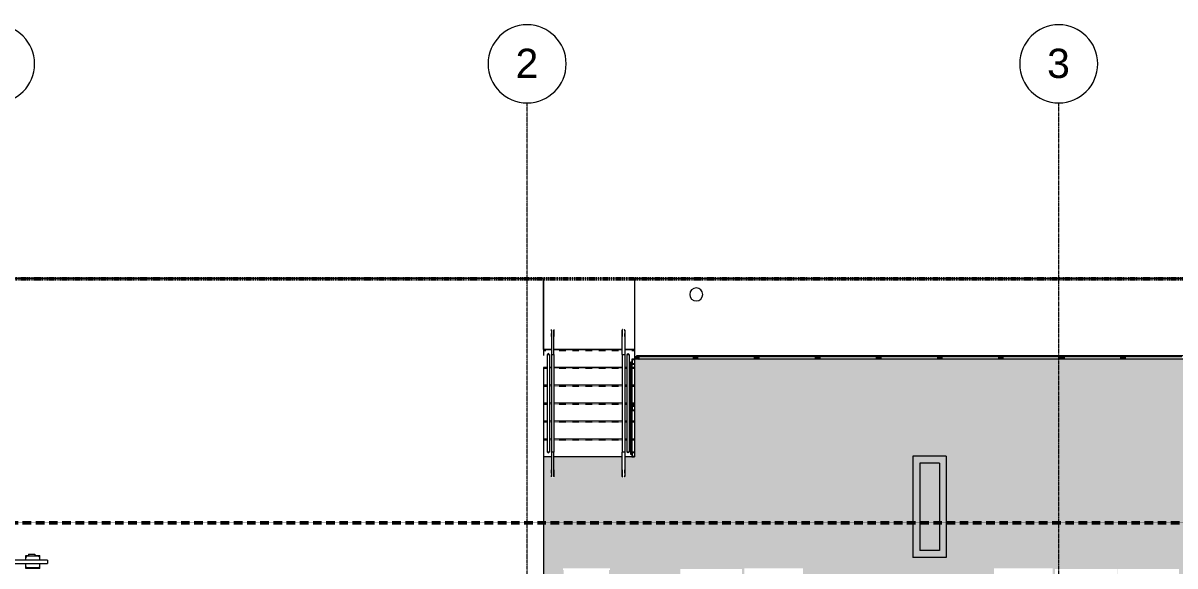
# Model space of a CAD drawing. Header units: inches. Extents: x -4218 to -1830, y 9756 to 12426.
# Drawn here: x -3464 to -2756, y 12092 to 12426 of the extents above; entities that cross this region are included whole.
import ezdxf

# ---------------------------------------------------------------- set-up
doc = ezdxf.new("R2010")
doc.units = ezdxf.units.IN
doc.header["$MEASUREMENT"] = 0
for name, pattern in [('Dash 1_16_', [0.125, 0.0625, -0.0625]), ('Double Dash 3_8_', [1, 0.375, -0.125, 0.125, -0.125, 0.125, -0.125]), ('Grid Line 1_2_', [0.875, 0.5, -0.125, 0.125, -0.125]), ('Overhead 1_16_', [0.101562, 0.0625, -0.039062])]:
    doc.linetypes.add(name, pattern=pattern)
for name, color, linetype, lineweight in [('0-1', 7, 'Continuous', 5), ('A-FLOR-5', 192, 'Continuous', 9), ('A-FLOR-HRAL', 11, 'Continuous', 9), ('A-FLOR-PATT-1', 9, 'Continuous', 9), ('A-GENM', 5, 'Continuous', 9), ('A-GLAZ-CURT', 52, 'Continuous', 9), ('A-GLAZ-CWMG', 51, 'Continuous', 9), ('A-WALL-8', 113, 'Continuous', 9), ('C-PROP-LINE', 91, 'Double Dash 3_8_', 50), ('C-PROP-LINE-1', 91, 'Dash 1_16_', 50), ('C-TOPO', 7, 'Continuous', 9), ('E-LITE-EQPM', 33, 'Continuous', 9), ('Q-SPCQ', 91, 'Continuous', 9), ('S-GRID-1', 1, 'Grid Line 1_2_', 9), ('S-GRID-IDEN', 1, 'Continuous', 9), ('S-STRS', 31, 'Continuous', 9), ('S-STRS-7', 31, 'Overhead 1_16_', 9)]:
    doc.layers.add(name, color=color, linetype=linetype, lineweight=lineweight)
doc.styles.add('Arial_1', font='arial.ttf', dxfattribs={"height": 18})

# ---------------------------------------------------------------- blocks, each defined once
blk = doc.blocks.new('CTR  - Topography_rvt-1-BACKGROUND - 1ST FLOOR')
at = {"layer": 'C-TOPO'}
for p, q in [((-3381.54, 12268.83), (-3483.35, 12268.83)), ((-3483.35, 12268.83), (-3381.54, 12268.83)), ((-3381.54, 12268.83), (-3228, 12268.83)), ((-3228, 12268.83), (-3381.54, 12268.83)), ((-3159.95, 12268.83), (-3228, 12268.83)), ((-3159.95, 12268.83), (-3228, 12268.83)), ((-3159.95, 12268.83), (-3144.32, 12268.83)), ((-3159.95, 12268.83), (-3144.32, 12268.83)), ((-3144.32, 12225.19), (-3144.32, 12268.83)), ((-3144.32, 12268.83), (-3144.32, 12225.19)), ((-3088.32, 12268.83), (-2985.53, 12268.83)), ((-3088.32, 12268.83), (-3088.32, 12239.36)), ((-3088.32, 12268.83), (-2985.53, 12268.83)), ((-3088.32, 12268.83), (-3088.32, 12239.36)), ((-2985.48, 12268.83), (-2985.53, 12268.83)), ((-2985.48, 12268.83), (-2985.53, 12268.83)), ((-2985.48, 12268.83), (-2769.56, 12268.83)), ((-2985.48, 12268.83), (-2769.56, 12268.83)), ((-2716.32, 12268.83), (-2769.56, 12268.83)), ((-2769.56, 12268.83), (-2716.32, 12268.83)), ((-3088.32, 12239.36), (-3088.32, 12225.19)), ((-3088.32, 12239.36), (-3088.32, 12225.19))]:
    blk.add_line(p, q, dxfattribs=at)
blk = doc.blocks.new('Pathway_Cooper_McGraw-Edison _BSC-BRC_Round - Pathway_Cooper_McGraw-Edison _BSC-BRC_Round-2028611-BACKGROUND - 1ST FLOOR')
at = {"layer": 'E-LITE-EQPM'}
for start, end in [(360, 180), (180, 360)]:
    blk.add_arc((0, 0), 4, start, end, dxfattribs=at)
blk = doc.blocks.new('gas_meter_manifold_5854 - Plumbing Gas Meter 3d Manifolded-2102305-BACKGROUND - 1ST FLOOR')
at = {"layer": 'A-GENM'}
for p, q in [((15.25, 1), (-15.25, 1)), ((-15.25, 0), (-15.25, 1)), ((15.25, 1), (15.25, 0)), ((-15.25, -1), (-15.25, 0)), ((-15.25, -1), (15.25, -1)), ((15.25, 0), (15.25, -1))]:
    blk.add_line(p, q, dxfattribs=at)
blk = doc.blocks.new('Plumbing Gas Meter 3d single - Plumbing Gas Meter 3d single-2101173-BACKGROUND - 1ST FLOOR')
at = {"layer": 'Q-SPCQ'}
for p, q in [((-4.37, 2.5), (-4.37, 1)), ((-4.32, 4), (-4.32, 2.82)), ((-4.32, 4), (-4.32, 4)), ((-4.32, 4), (-3.92, 4)), ((-4.32, 2.82), (-4.32, 4)), ((-3.92, 4), (-2.55, 4)), ((-3.92, 3.33), (-3.92, 4)), ((3.38, 3.5), (-3.37, 3.5)), ((-2.55, 4.75), (1.3, 4.75)), ((-2.55, 4.75), (-2.55, 3.5)), ((1.3, 4.75), (1.3, 3.5)), ((1.3, 4), (2.06, 4)), ((2.06, 4), (4.06, 4)), ((4.06, 4), (4.32, 4)), ((4.06, 3.23), (4.06, 4)), ((4.32, 2.82), (4.32, 4)), ((4.32, 4), (4.32, 4)), ((4.32, 2.82), (4.32, 4)), ((4.38, 1), (4.38, 2.5)), ((-4.37, -1), (-4.37, -2.5)), ((-4.32, -2.82), (-4.32, -4)), ((-4.32, -4), (-4.32, -2.82)), ((-3.92, -4), (-4.32, -4)), ((-4.32, -4), (-4.32, -4)), ((-3.92, -4), (-3.92, -3.33)), ((-1.92, -4), (-3.92, -4)), ((-3.37, -3.5), (3.38, -3.5)), ((2.06, -4), (-1.92, -4)), ((4.06, -4), (2.06, -4)), ((4.06, -4), (4.06, -3.22)), ((4.32, -4), (4.06, -4)), ((4.32, -4), (4.32, -2.82)), ((4.32, -4), (4.32, -2.82)), ((4.32, -4), (4.32, -4)), ((4.38, -2.5), (4.38, -1))]:
    blk.add_line(p, q, dxfattribs=at)
for centre, start, end in [((-3.37, 2.5), 90, 180), ((3.38, 2.5), 0, 90), ((-3.37, -2.5), 180, 270), ((3.38, -2.5), 270, 0)]:
    blk.add_arc(centre, 1, start, end, dxfattribs=at)
blk = doc.blocks.new('Railing - 1_-2850776-BACKGROUND - 1ST FLOOR')
at = {"layer": 'A-FLOR-HRAL'}
for p, q in [((2, 11), (2, 0)), ((3.5, 0), (3.5, 11))]:
    blk.add_line(p, q, dxfattribs=at)
at = {"layer": 'A-FLOR-HRAL', "flags": 128}
for points in [[(2, 15), (2, 15.03), (2, 15.06), (2.01, 15.09), (2.01, 15.12), (2.01, 15.15), (2.02, 15.18), (2.03, 15.21), (2.04, 15.24), (2.05, 15.26), (2.06, 15.29), (2.07, 15.32), (2.08, 15.35)], [(2, 15), (2, 15), (2, 14.99), (2, 14.97), (2, 14.95), (2, 14.92), (2, 14.89), (2, 14.84), (2, 14.8), (2, 14.74), (2, 14.68), (2, 14.62), (2, 14.55), (2, 14.47), (2, 14.39), (2, 14.3), (2, 14.21), (2, 14.11), (2, 14.01), (2, 13.9), (2, 13.79), (2, 13.67), (2, 13.55), (2, 13.42), (2, 13.29), (2, 13.16), (2, 13.02), (2, 12.89), (2, 12.74), (2, 12.6), (2, 12.45), (2, 12.3), (2, 12.15), (2, 11.99), (2, 11.84), (2, 11.68), (2, 11.52), (2, 11.36), (2, 11.2), (2, 11.04), (2, 11)], [(2, 14.53), (2, 14.6), (2, 14.67), (2, 14.73), (2, 14.78), (2, 14.83), (2, 14.87), (2, 14.91), (2, 14.94), (2, 14.97), (2, 14.98), (2, 14.99), (2, 15), (2, 15)], [(3.41, 15.35), (3.43, 15.33), (3.44, 15.3), (3.45, 15.27), (3.46, 15.24), (3.47, 15.22), (3.48, 15.19), (3.48, 15.16), (3.49, 15.13), (3.49, 15.1), (3.5, 15.07), (3.5, 15.04), (3.5, 15.01), (3.5, 15)], [(3.5, 11), (3.5, 11.16), (3.5, 11.32), (3.5, 11.48), (3.5, 11.64), (3.5, 11.79), (3.5, 11.95), (3.5, 12.11), (3.5, 12.26), (3.5, 12.41), (3.5, 12.56), (3.5, 12.7), (3.5, 12.85), (3.5, 12.99), (3.5, 13.12), (3.5, 13.26), (3.5, 13.39), (3.5, 13.52), (3.5, 13.64), (3.5, 13.76), (3.5, 13.87), (3.5, 13.98), (3.5, 14.08), (3.5, 14.18), (3.5, 14.28), (3.5, 14.37), (3.5, 14.45), (3.5, 14.53), (3.5, 14.6), (3.5, 14.67), (3.5, 14.73), (3.5, 14.78), (3.5, 14.83), (3.5, 14.87), (3.5, 14.91), (3.5, 14.94), (3.5, 14.97), (3.5, 14.98), (3.5, 14.99), (3.5, 15), (3.5, 15)], [(3.5, 15), (3.5, 15), (3.5, 14.99), (3.5, 14.97), (3.5, 14.95), (3.5, 14.92), (3.5, 14.89), (3.5, 14.84), (3.5, 14.8), (3.5, 14.74), (3.5, 14.68), (3.5, 14.62), (3.5, 14.55), (3.5, 14.47), (3.5, 14.39), (3.5, 14.3), (3.5, 14.21), (3.5, 14.11), (3.5, 14.01), (3.5, 13.9), (3.5, 13.79), (3.5, 13.67), (3.5, 13.55), (3.5, 13.42), (3.5, 13.29), (3.5, 13.16), (3.5, 13.02), (3.5, 12.89), (3.5, 12.74), (3.5, 12.6), (3.5, 12.45), (3.5, 12.3), (3.5, 12.15), (3.5, 11.99), (3.5, 11.84), (3.5, 11.68), (3.5, 11.52), (3.5, 11.36), (3.5, 11.2), (3.5, 11.04)], [(2, 11), (2, 11.16), (2, 11.32), (2, 11.48), (2, 11.64), (2, 11.79), (2, 11.95), (2, 12.11), (2, 12.26), (2, 12.41), (2, 12.56), (2, 12.7), (2, 12.85), (2, 12.94)]]:
    blk.add_lwpolyline(points, dxfattribs=at)
at = {"layer": 'A-FLOR-HRAL'}
blk.add_arc((0, 0), 0.5, 360, 180, dxfattribs=at)
blk = doc.blocks.new('Railing - 1_-2850778-BACKGROUND - 1ST FLOOR')
at = {"layer": 'A-FLOR-HRAL'}
for p, q in [((2, 0), (2, -11)), ((3.5, -11), (3.5, 0))]:
    blk.add_line(p, q, dxfattribs=at)
at = {"layer": 'A-FLOR-HRAL', "flags": 128}
for points in [[(2, -11), (2, -11.16), (2, -11.32), (2, -11.48), (2, -11.64), (2, -11.79), (2, -11.95), (2, -12.11), (2, -12.26), (2, -12.41), (2, -12.56), (2, -12.7), (2, -12.85), (2, -12.99), (2, -13.12), (2, -13.26), (2, -13.39), (2, -13.52), (2, -13.64), (2, -13.76), (2, -13.87), (2, -13.98), (2, -14.08), (2, -14.18), (2, -14.28), (2, -14.37), (2, -14.45), (2, -14.53), (2, -14.6), (2, -14.67), (2, -14.73), (2, -14.78), (2, -14.83), (2, -14.87), (2, -14.91), (2, -14.94), (2, -14.97), (2, -14.98), (2, -14.99), (2, -15), (2, -15)], [(2, -12.94), (2, -12.89), (2, -12.74), (2, -12.6), (2, -12.45), (2, -12.3), (2, -12.15), (2, -11.99), (2, -11.84), (2, -11.68), (2, -11.52), (2, -11.36), (2, -11.2), (2, -11.04)], [(3.5, -11), (3.5, -11.16), (3.5, -11.32), (3.5, -11.48), (3.5, -11.64), (3.5, -11.79), (3.5, -11.95), (3.5, -12.11), (3.5, -12.26), (3.5, -12.41), (3.5, -12.56), (3.5, -12.7), (3.5, -12.85), (3.5, -12.99), (3.5, -13.12), (3.5, -13.26), (3.5, -13.39), (3.5, -13.52), (3.5, -13.64), (3.5, -13.76), (3.5, -13.87), (3.5, -13.98), (3.5, -14.08), (3.5, -14.18), (3.5, -14.28), (3.5, -14.37), (3.5, -14.45), (3.5, -14.53), (3.5, -14.6), (3.5, -14.67), (3.5, -14.73), (3.5, -14.78), (3.5, -14.83), (3.5, -14.87), (3.5, -14.91), (3.5, -14.94), (3.5, -14.97), (3.5, -14.98), (3.5, -14.99), (3.5, -15), (3.5, -15)], [(3.5, -15), (3.5, -15), (3.5, -14.99), (3.5, -14.97), (3.5, -14.95), (3.5, -14.92), (3.5, -14.89), (3.5, -14.84), (3.5, -14.8), (3.5, -14.74), (3.5, -14.68), (3.5, -14.62), (3.5, -14.55), (3.5, -14.47), (3.5, -14.39), (3.5, -14.3), (3.5, -14.21), (3.5, -14.11), (3.5, -14.01), (3.5, -13.9), (3.5, -13.79), (3.5, -13.67), (3.5, -13.55), (3.5, -13.42), (3.5, -13.29), (3.5, -13.16), (3.5, -13.02), (3.5, -12.89), (3.5, -12.74), (3.5, -12.6), (3.5, -12.45), (3.5, -12.3), (3.5, -12.15), (3.5, -11.99), (3.5, -11.84), (3.5, -11.68), (3.5, -11.52), (3.5, -11.36), (3.5, -11.2), (3.5, -11.04), (3.5, -11)], [(2, -15), (2, -15), (2, -14.99), (2, -14.97), (2, -14.95), (2, -14.92), (2, -14.89), (2, -14.84), (2, -14.8), (2, -14.74), (2, -14.68), (2, -14.62), (2, -14.55), (2, -14.5)], [(2.07, -15.33), (2.06, -15.3), (2.05, -15.27), (2.04, -15.24), (2.03, -15.22), (2.02, -15.19), (2.02, -15.16), (2.01, -15.13), (2.01, -15.1), (2, -15.07), (2, -15.04), (2, -15.01), (2, -15)], [(3.5, -15), (3.5, -15.03), (3.5, -15.06), (3.49, -15.09), (3.49, -15.12), (3.49, -15.15), (3.48, -15.18), (3.47, -15.21), (3.46, -15.24), (3.45, -15.26), (3.44, -15.29), (3.43, -15.32), (3.42, -15.35)]]:
    blk.add_lwpolyline(points, dxfattribs=at)
at = {"layer": 'A-FLOR-HRAL'}
blk.add_arc((0, 0), 0.5, 180, 360, dxfattribs=at)
blk = doc.blocks.new('Railing - Railing-2854352-BACKGROUND - 1ST FLOOR')
at = {"layer": 'A-FLOR-HRAL'}
for p, q in [((-3142.07, 12222.19), (-3140.57, 12222.19)), ((-3142.07, 12222.19), (-3142.07, 12162.19)), ((-3140.57, 12222.19), (-3140.57, 12162.19)), ((-3139.32, 12222.19), (-3137.82, 12222.19)), ((-3139.32, 12222.19), (-3139.32, 12162.19)), ((-3137.82, 12222.19), (-3137.82, 12162.19)), ((-3140.57, 12162.19), (-3142.07, 12162.19)), ((-3137.82, 12162.19), (-3139.32, 12162.19))]:
    blk.add_line(p, q, dxfattribs=at)
for name, p in [('Railing - 1_-2850776-BACKGROUND - 1ST FLOOR', (-3141.32, 12222.19)), ('Railing - 1_-2850778-BACKGROUND - 1ST FLOOR', (-3141.32, 12162.19))]:
    blk.add_blockref(name, p)
blk = doc.blocks.new('Horizontal_Siding - Horizontal_Siding-2850239-BACKGROUND - 1ST FLOOR')
at = {"layer": 'A-GLAZ-CURT'}
for p, q in [((-14.25, -2.25), (-14.25, -1.5)), ((14.25, -2.25), (-14.25, -2.25)), ((-12.75, -1.5), (12.75, -1.5)), ((14.25, -1.5), (14.25, -2.25))]:
    blk.add_line(p, q, dxfattribs=at)
blk = doc.blocks.new('Rectangular Mullion - RAILING POST-2669756-BACKGROUND - 1ST FLOOR')
at = {"layer": 'A-GLAZ-CWMG'}
for p, q in [((-1.5, 1.5), (1.5, 1.5)), ((-1.5, 0), (-1.5, 1.5)), ((-1.22, 1.18), (-1.29, 0.21)), ((1.22, 1.18), (-1.22, 1.18)), ((1.29, 0.21), (1.22, 1.18)), ((1.5, 1.5), (1.5, 0))]:
    blk.add_line(p, q, dxfattribs=at)
for centre, radius, start, end in [((-1.5, 0.21), 0.21, 270, 0.52804), ((1.5, 0.21), 0.211, 179.47196, 270)]:
    blk.add_arc(centre, radius, start, end, dxfattribs=at)
blk = doc.blocks.new('Rectangular Mullion - RAILING POST-2680128-BACKGROUND - 1ST FLOOR')
at = {"layer": 'A-GLAZ-CWMG'}
for p, q in [((-3, 1.5), (0, 1.5)), ((-3, 0), (-3, 1.5)), ((-2.72, 1.18), (-2.79, 0.21)), ((-0.28, 1.18), (-2.72, 1.18)), ((-0.21, 0.21), (-0.28, 1.18)), ((0, 1.5), (0, 0))]:
    blk.add_line(p, q, dxfattribs=at)
for centre, radius, start, end in [((-3, 0.21), 0.21, 270, 0.52804), ((0, 0.21), 0.211, 179.47196, 270)]:
    blk.add_arc(centre, radius, start, end, dxfattribs=at)
blk = doc.blocks.new('Rectangular Mullion - RAILING POST-2806294-BACKGROUND - 1ST FLOOR')
at = {"layer": 'A-GLAZ-CWMG'}
for p, q in [((0, 1.5), (-3, 1.5)), ((-3, 1.5), (-3, 0)), ((-2.79, 0.21), (-2.72, 1.18)), ((-2.72, 1.18), (-0.28, 1.18)), ((-0.28, 1.18), (-0.21, 0.21)), ((0, 0), (0, 1.5))]:
    blk.add_line(p, q, dxfattribs=at)
for centre, start, end in [((-3, 0.21), 270, 0.52804), ((0, 0.21), 179.47196, 270)]:
    blk.add_arc(centre, 0.21, start, end, dxfattribs=at)
blk = doc.blocks.new('Horizontal_Siding - Horizontal_Siding-2849379-BACKGROUND - 1ST FLOOR')
at = {"layer": 'A-GLAZ-CURT'}
for p, q in [((-18.04, 2.25), (18.04, 2.25)), ((-18.04, 1.5), (-18.04, 2.25)), ((16.54, 1.5), (-16.54, 1.5)), ((18.04, 2.25), (18.04, 1.5))]:
    blk.add_line(p, q, dxfattribs=at)
blk = doc.blocks.new('Horizontal_Siding - Horizontal_Siding-2849380-BACKGROUND - 1ST FLOOR')
at = {"layer": 'A-GLAZ-CURT'}
for p, q in [((-18.79, 2.25), (18.79, 2.25)), ((-18.79, 1.5), (-18.79, 2.25)), ((17.29, 1.5), (-17.29, 1.5)), ((18.79, 2.25), (18.79, 1.5))]:
    blk.add_line(p, q, dxfattribs=at)
blk = doc.blocks.new('Rectangular Mullion - RAILING POST-2666422-BACKGROUND - 1ST FLOOR')
at = {"layer": 'A-GLAZ-CWMG'}
for p, q in [((-1.5, -1.5), (-1.5, 0)), ((1.5, 0), (1.5, -1.5)), ((1.5, -1.5), (-1.5, -1.5)), ((-1.29, -0.21), (-1.22, -1.18)), ((-1.22, -1.18), (1.22, -1.18)), ((1.22, -1.18), (1.29, -0.21))]:
    blk.add_line(p, q, dxfattribs=at)
for centre, radius, start, end in [((-1.5, -0.21), 0.211, 359.47196, 90), ((1.5, -0.21), 0.21, 90, 180.52804)]:
    blk.add_arc(centre, radius, start, end, dxfattribs=at)
blk = doc.blocks.new('Rectangular Mullion - RAILING POST-2806288-BACKGROUND - 1ST FLOOR')
at = {"layer": 'A-GLAZ-CWMG'}
for p, q in [((-3, 0), (-3, -1.5)), ((0, -1.5), (0, 0)), ((-3, -1.5), (0, -1.5)), ((-2.72, -1.18), (-2.79, -0.21)), ((-0.28, -1.18), (-2.72, -1.18)), ((-0.21, -0.21), (-0.28, -1.18))]:
    blk.add_line(p, q, dxfattribs=at)
for centre, radius, start, end in [((-3, -0.21), 0.211, 359.47196, 90), ((0, -0.21), 0.21, 90, 180.52804)]:
    blk.add_arc(centre, radius, start, end, dxfattribs=at)
blk = doc.blocks.new('Railing - Railing-2854353-BACKGROUND - 1ST FLOOR')
at = {"layer": 'A-FLOR-HRAL'}
for p, q in [((-3095.82, 12222.19), (-3094.32, 12222.19)), ((-3095.82, 12222.19), (-3095.82, 12162.19)), ((-3094.32, 12222.19), (-3094.32, 12162.19)), ((-3093.07, 12222.19), (-3091.57, 12222.19)), ((-3093.07, 12222.19), (-3093.07, 12162.19)), ((-3091.57, 12222.19), (-3091.57, 12162.19)), ((-3094.32, 12162.19), (-3095.82, 12162.19)), ((-3091.57, 12162.19), (-3093.07, 12162.19))]:
    blk.add_line(p, q, dxfattribs=at)
at = {"extrusion": (0, 0, -1), "zscale": -1}
for name, p in [('Railing - 1_-2850776-BACKGROUND - 1ST FLOOR', (3092.32, 12222.19)), ('Railing - 1_-2850778-BACKGROUND - 1ST FLOOR', (3092.32, 12162.19))]:
    blk.add_blockref(name, p, dxfattribs=at)
blk = doc.blocks.new('Family - ___-1878357-BACKGROUND - 1ST FLOOR')
at = {"layer": 'C-PROP-LINE'}
blk.add_line((-3989.61, 12268.69), (-1926.87, 12268.69), dxfattribs=at)
blk = doc.blocks.new('Family - ___-2835860-BACKGROUND - 1ST FLOOR')
at = {"layer": 'C-PROP-LINE-1'}
blk.add_line((-2636.92, 12118.59), (-3860.72, 12118.59), dxfattribs=at)
blk = doc.blocks.new('Family - ___-2835932-BACKGROUND - 1ST FLOOR')
at = {"layer": 'C-PROP-LINE-1'}
blk.add_line((-2067.55, 12118.59), (-3860.72, 12118.59), dxfattribs=at)
blk = doc.blocks.new('Grid - Grid Head - Circle-50561-BACKGROUND - 1ST FLOOR')
at = {"layer": 'S-GRID-IDEN'}
for start, end in [(360, 180), (180, 360)]:
    blk.add_arc((0, 0), 0.25, start, end, dxfattribs=at)

msp = doc.modelspace()

# ---------------------------------------------------------------- hatches: boundary and pattern name
at = {"layer": 'A-FLOR-PATT-1'}
h = msp.add_hatch(dxfattribs=at)
h.set_pattern_fill('FP_11', color=256, style=0, pattern_type=2)
h.set_pattern_definition([(0, (-2997.02, 11101.99), (-120, 76.8), [0.392, -119.607]), (0, (-2997.02, 11102.386), (-120, 76.8), [0.392, -119.607]), (0, (-2997.02, 11111.59), (-120, 76.8), [0.392, -119.607]), (0, (-2997.02, 11111.986), (-120, 76.8), [0.392, -119.607]), (0, (-2997.02, 11121.19), (-120, 76.8), [0.392, -119.607]), (0, (-2997.02, 11121.586), (-120, 76.8), [0.392, -119.607]), (0, (-2997.02, 11130.79), (-120, 76.8), [0.392, -119.607]), (0, (-2997.02, 11131.186), (-120, 76.8), [0.392, -119.607]), (0, (-2997.02, 11140.39), (-120, 76.8), [0.392, -119.607]), (0, (-2997.02, 11140.786), (-120, 76.8), [0.392, -119.607]), (0, (-2997.02, 11149.99), (-120, 76.8), [0.392, -119.607]), (0, (-2997.02, 11150.386), (-120, 76.8), [0.392, -119.607]), (0, (-2997.02, 11159.59), (-120, 76.8), [0.392, -119.607]), (0, (-2997.02, 11159.986), (-120, 76.8), [0.392, -119.607]), (0, (-2997.02, 11169.19), (-120, 76.8), [0.392, -119.607]), (0, (-2997.02, 11169.586), (-120, 76.8), [0.392, -119.607]), (0, (-2977.02, 11101.99), (-120, 76.8), [0.392, -119.607]), (0, (-2977.02, 11102.386), (-120, 76.8), [0.392, -119.607]), (0, (-2977.02, 11111.59), (-120, 76.8), [0.392, -119.607]), (0, (-2977.02, 11111.986), (-120, 76.8), [0.392, -119.607]), (0, (-2977.02, 11121.19), (-120, 76.8), [0.392, -119.607]), (0, (-2977.02, 11121.586), (-120, 76.8), [0.392, -119.607]), (0, (-2977.02, 11130.79), (-120, 76.8), [0.392, -119.607]), (0, (-2977.02, 11131.186), (-120, 76.8), [0.392, -119.607]), (0, (-2977.02, 11140.39), (-120, 76.8), [0.392, -119.607]), (0, (-2977.02, 11140.786), (-120, 76.8), [0.392, -119.607]), (0, (-2977.02, 11149.99), (-120, 76.8), [0.392, -119.607]), (0, (-2977.02, 11150.386), (-120, 76.8), [0.392, -119.607]), (0, (-2977.02, 11159.59), (-120, 76.8), [0.392, -119.607]), (0, (-2977.02, 11159.986), (-120, 76.8), [0.392, -119.607]), (0, (-2977.02, 11169.19), (-120, 76.8), [0.392, -119.607]), (0, (-2977.02, 11169.586), (-120, 76.8), [0.392, -119.607]), (0, (-2957.02, 11101.99), (-120, 76.8), [0.392, -119.607]), (0, (-2957.02, 11102.386), (-120, 76.8), [0.392, -119.607]), (0, (-2957.02, 11111.59), (-120, 76.8), [0.392, -119.607]), (0, (-2957.02, 11111.986), (-120, 76.8), [0.392, -119.607]), (0, (-2957.02, 11121.19), (-120, 76.8), [0.392, -119.607]), (0, (-2957.02, 11121.586), (-120, 76.8), [0.392, -119.607]), (0, (-2957.02, 11130.79), (-120, 76.8), [0.392, -119.607]), (0, (-2957.02, 11131.186), (-120, 76.8), [0.392, -119.607]), (0, (-2957.02, 11140.39), (-120, 76.8), [0.392, -119.607]), (0, (-2957.02, 11140.786), (-120, 76.8), [0.392, -119.607]), (0, (-2957.02, 11149.99), (-120, 76.8), [0.392, -119.607]), (0, (-2957.02, 11150.386), (-120, 76.8), [0.392, -119.607]), (0, (-2957.02, 11159.59), (-120, 76.8), [0.392, -119.607]), (0, (-2957.02, 11159.986), (-120, 76.8), [0.392, -119.607]), (0, (-2957.02, 11169.19), (-120, 76.8), [0.392, -119.607]), (0, (-2957.02, 11169.586), (-120, 76.8), [0.392, -119.607]), (0, (-2937.02, 11101.99), (-120, 76.8), [0.392, -119.607]), (0, (-2937.02, 11102.386), (-120, 76.8), [0.392, -119.607]), (0, (-2937.02, 11111.59), (-120, 76.8), [0.392, -119.607]), (0, (-2937.02, 11111.986), (-120, 76.8), [0.392, -119.607]), (0, (-2937.02, 11121.19), (-120, 76.8), [0.392, -119.607]), (0, (-2937.02, 11121.586), (-120, 76.8), [0.392, -119.607]), (0, (-2937.02, 11130.79), (-120, 76.8), [0.392, -119.607]), (0, (-2937.02, 11131.186), (-120, 76.8), [0.392, -119.607]), (0, (-2937.02, 11140.39), (-120, 76.8), [0.392, -119.607]), (0, (-2937.02, 11140.786), (-120, 76.8), [0.392, -119.607]), (0, (-2937.02, 11149.99), (-120, 76.8), [0.392, -119.607]), (0, (-2937.02, 11150.386), (-120, 76.8), [0.392, -119.607]), (0, (-2937.02, 11159.59), (-120, 76.8), [0.392, -119.607]), (0, (-2937.02, 11159.986), (-120, 76.8), [0.392, -119.607]), (0, (-2937.02, 11169.19), (-120, 76.8), [0.392, -119.607]), (0, (-2937.02, 11169.586), (-120, 76.8), [0.392, -119.607]), (0, (-2917.02, 11101.99), (-120, 76.8), [0.392, -119.607]), (0, (-2917.02, 11102.386), (-120, 76.8), [0.392, -119.607]), (0, (-2917.02, 11111.59), (-120, 76.8), [0.392, -119.607]), (0, (-2917.02, 11111.986), (-120, 76.8), [0.392, -119.607]), (0, (-2917.02, 11121.19), (-120, 76.8), [0.392, -119.607]), (0, (-2917.02, 11121.586), (-120, 76.8), [0.392, -119.607]), (0, (-2917.02, 11130.79), (-120, 76.8), [0.392, -119.607]), (0, (-2917.02, 11131.186), (-120, 76.8), [0.392, -119.607]), (0, (-2917.02, 11140.39), (-120, 76.8), [0.392, -119.607]), (0, (-2917.02, 11140.786), (-120, 76.8), [0.392, -119.607]), (0, (-2917.02, 11149.99), (-120, 76.8), [0.392, -119.607]), (0, (-2917.02, 11150.386), (-120, 76.8), [0.392, -119.607]), (0, (-2917.02, 11159.59), (-120, 76.8), [0.392, -119.607]), (0, (-2917.02, 11159.986), (-120, 76.8), [0.392, -119.607]), (0, (-2917.02, 11169.19), (-120, 76.8), [0.392, -119.607]), (0, (-2917.02, 11169.586), (-120, 76.8), [0.392, -119.607]), (0, (-2897.02, 11101.99), (-120, 76.8), [0.392, -119.607]), (0, (-2897.02, 11102.386), (-120, 76.8), [0.392, -119.607]), (0, (-2897.02, 11111.59), (-120, 76.8), [0.392, -119.607]), (0, (-2897.02, 11111.986), (-120, 76.8), [0.392, -119.607]), (0, (-2897.02, 11121.19), (-120, 76.8), [0.392, -119.607]), (0, (-2897.02, 11121.586), (-120, 76.8), [0.392, -119.607]), (0, (-2897.02, 11130.79), (-120, 76.8), [0.392, -119.607]), (0, (-2897.02, 11131.186), (-120, 76.8), [0.392, -119.607]), (0, (-2897.02, 11140.39), (-120, 76.8), [0.392, -119.607]), (0, (-2897.02, 11140.786), (-120, 76.8), [0.392, -119.607]), (0, (-2897.02, 11149.99), (-120, 76.8), [0.392, -119.607]), (0, (-2897.02, 11150.386), (-120, 76.8), [0.392, -119.607]), (0, (-2897.02, 11159.59), (-120, 76.8), [0.392, -119.607]), (0, (-2897.02, 11159.986), (-120, 76.8), [0.392, -119.607]), (0, (-2897.02, 11169.19), (-120, 76.8), [0.392, -119.607]), (0, (-2897.02, 11169.586), (-120, 76.8), [0.392, -119.607]), (90, (-3003.47, 11116.59), (-120, 7e-15), [9.6, -67.2]), (90, (-2997.02, 11101.99), (-120, 7e-15), [0.392, -76.407]), (90, (-2997.02, 11111.59), (-120, 7e-15), [0.392, -76.407]), (90, (-2997.02, 11121.19), (-120, 7e-15), [0.392, -76.407]), (90, (-2997.02, 11130.79), (-120, 7e-15), [0.392, -76.407]), (90, (-2997.02, 11140.39), (-120, 7e-15), [0.392, -76.407]), (90, (-2997.02, 11149.99), (-120, 7e-15), [0.392, -76.407]), (90, (-2997.02, 11159.59), (-120, 7e-15), [0.392, -76.407]), (90, (-2997.02, 11169.19), (-120, 7e-15), [0.392, -76.407]), (90, (-2996.63, 11101.99), (-120, 7e-15), [0.392, -76.407]), (90, (-2996.63, 11111.59), (-120, 7e-15), [0.392, -76.407]), (90, (-2996.63, 11121.19), (-120, 7e-15), [0.392, -76.407]), (90, (-2996.63, 11130.79), (-120, 7e-15), [0.392, -76.407]), (90, (-2996.63, 11140.39), (-120, 7e-15), [0.392, -76.407]), (90, (-2996.63, 11149.99), (-120, 7e-15), [0.392, -76.407]), (90, (-2996.63, 11159.59), (-120, 7e-15), [0.392, -76.407]), (90, (-2996.63, 11169.19), (-120, 7e-15), [0.392, -76.407]), (90, (-2987.32, 11135.79), (-120, 7e-15), [9.6, -67.2]), (90, (-2987.32, 11164.59), (-120, 7e-15), [9.6, -67.2]), (90, (-2977.02, 11101.99), (-120, 7e-15), [0.392, -76.407]), (90, (-2977.02, 11111.59), (-120, 7e-15), [0.392, -76.407]), (90, (-2977.02, 11121.19), (-120, 7e-15), [0.392, -76.407]), (90, (-2977.02, 11130.79), (-120, 7e-15), [0.392, -76.407]), (90, (-2977.02, 11140.39), (-120, 7e-15), [0.392, -76.407]), (90, (-2977.02, 11149.99), (-120, 7e-15), [0.392, -76.407]), (90, (-2977.02, 11159.59), (-120, 7e-15), [0.392, -76.407]), (90, (-2977.02, 11169.19), (-120, 7e-15), [0.392, -76.407]), (90, (-2976.63, 11101.99), (-120, 7e-15), [0.392, -76.407]), (90, (-2976.63, 11111.59), (-120, 7e-15), [0.392, -76.407]), (90, (-2976.63, 11121.19), (-120, 7e-15), [0.392, -76.407]), (90, (-2976.63, 11130.79), (-120, 7e-15), [0.392, -76.407]), (90, (-2976.63, 11140.39), (-120, 7e-15), [0.392, -76.407]), (90, (-2976.63, 11149.99), (-120, 7e-15), [0.392, -76.407]), (90, (-2976.63, 11159.59), (-120, 7e-15), [0.392, -76.407]), (90, (-2976.63, 11169.19), (-120, 7e-15), [0.392, -76.407]), (90, (-2957.02, 11101.99), (-120, 7e-15), [0.392, -76.407]), (90, (-2957.02, 11111.59), (-120, 7e-15), [0.392, -76.407]), (90, (-2957.02, 11121.19), (-120, 7e-15), [0.392, -76.407]), (90, (-2957.02, 11130.79), (-120, 7e-15), [0.392, -76.407]), (90, (-2957.02, 11140.39), (-120, 7e-15), [0.392, -76.407]), (90, (-2957.02, 11149.99), (-120, 7e-15), [0.392, -76.407]), (90, (-2957.02, 11159.59), (-120, 7e-15), [0.392, -76.407]), (90, (-2957.02, 11169.19), (-120, 7e-15), [0.392, -76.407]), (90, (-2956.63, 11101.99), (-120, 7e-15), [0.392, -76.407]), (90, (-2956.63, 11111.59), (-120, 7e-15), [0.392, -76.407]), (90, (-2956.63, 11121.19), (-120, 7e-15), [0.392, -76.407]), (90, (-2956.63, 11130.79), (-120, 7e-15), [0.392, -76.407]), (90, (-2956.63, 11140.39), (-120, 7e-15), [0.392, -76.407]), (90, (-2956.63, 11149.99), (-120, 7e-15), [0.392, -76.407]), (90, (-2956.63, 11159.59), (-120, 7e-15), [0.392, -76.407]), (90, (-2956.63, 11169.19), (-120, 7e-15), [0.392, -76.407]), (90, (-2946.77, 11106.99), (-120, 7e-15), [9.6, -67.2]), (90, (-2946.77, 11145.39), (-120, 7e-15), [9.6, -67.2]), (90, (-2937.02, 11101.99), (-120, 7e-15), [0.392, -76.407]), (90, (-2937.02, 11111.59), (-120, 7e-15), [0.392, -76.407]), (90, (-2937.02, 11121.19), (-120, 7e-15), [0.392, -76.407]), (90, (-2937.02, 11130.79), (-120, 7e-15), [0.392, -76.407]), (90, (-2937.02, 11140.39), (-120, 7e-15), [0.392, -76.407]), (90, (-2937.02, 11149.99), (-120, 7e-15), [0.392, -76.407]), (90, (-2937.02, 11159.59), (-120, 7e-15), [0.392, -76.407]), (90, (-2937.02, 11169.19), (-120, 7e-15), [0.392, -76.407]), (90, (-2936.63, 11101.99), (-120, 7e-15), [0.392, -76.407]), (90, (-2936.63, 11111.59), (-120, 7e-15), [0.392, -76.407]), (90, (-2936.63, 11121.19), (-120, 7e-15), [0.392, -76.407]), (90, (-2936.63, 11130.79), (-120, 7e-15), [0.392, -76.407]), (90, (-2936.63, 11140.39), (-120, 7e-15), [0.392, -76.407]), (90, (-2936.63, 11149.99), (-120, 7e-15), [0.392, -76.407]), (90, (-2936.63, 11159.59), (-120, 7e-15), [0.392, -76.407]), (90, (-2936.63, 11169.19), (-120, 7e-15), [0.392, -76.407]), (90, (-2925.94, 11126.19), (-120, 7e-15), [9.6, -67.2]), (90, (-2917.02, 11101.99), (-120, 7e-15), [0.392, -76.407]), (90, (-2917.02, 11111.59), (-120, 7e-15), [0.392, -76.407]), (90, (-2917.02, 11121.19), (-120, 7e-15), [0.392, -76.407]), (90, (-2917.02, 11130.79), (-120, 7e-15), [0.392, -76.407]), (90, (-2917.02, 11140.39), (-120, 7e-15), [0.392, -76.407]), (90, (-2917.02, 11149.99), (-120, 7e-15), [0.392, -76.407]), (90, (-2917.02, 11159.59), (-120, 7e-15), [0.392, -76.407]), (90, (-2917.02, 11169.19), (-120, 7e-15), [0.392, -76.407]), (90, (-2916.63, 11101.99), (-120, 7e-15), [0.392, -76.407]), (90, (-2916.63, 11111.59), (-120, 7e-15), [0.392, -76.407]), (90, (-2916.63, 11121.19), (-120, 7e-15), [0.392, -76.407]), (90, (-2916.63, 11130.79), (-120, 7e-15), [0.392, -76.407]), (90, (-2916.63, 11140.39), (-120, 7e-15), [0.392, -76.407]), (90, (-2916.63, 11149.99), (-120, 7e-15), [0.392, -76.407]), (90, (-2916.63, 11159.59), (-120, 7e-15), [0.392, -76.407]), (90, (-2916.63, 11169.19), (-120, 7e-15), [0.392, -76.407]), (90, (-2905.27, 11097.39), (-120, 7e-15), [9.6, -67.2]), (90, (-2905.27, 11154.99), (-120, 7e-15), [9.6, -67.2]), (90, (-2897.02, 11101.99), (-120, 7e-15), [0.392, -76.407]), (90, (-2897.02, 11111.59), (-120, 7e-15), [0.392, -76.407]), (90, (-2897.02, 11121.19), (-120, 7e-15), [0.392, -76.407]), (90, (-2897.02, 11130.79), (-120, 7e-15), [0.392, -76.407]), (90, (-2897.02, 11140.39), (-120, 7e-15), [0.392, -76.407]), (90, (-2897.02, 11149.99), (-120, 7e-15), [0.392, -76.407]), (90, (-2897.02, 11159.59), (-120, 7e-15), [0.392, -76.407]), (90, (-2897.02, 11169.19), (-120, 7e-15), [0.392, -76.407]), (90, (-2896.63, 11101.99), (-120, 7e-15), [0.392, -76.407]), (90, (-2896.63, 11111.59), (-120, 7e-15), [0.392, -76.407]), (90, (-2896.63, 11121.19), (-120, 7e-15), [0.392, -76.407]), (90, (-2896.63, 11130.79), (-120, 7e-15), [0.392, -76.407]), (90, (-2896.63, 11140.39), (-120, 7e-15), [0.392, -76.407]), (90, (-2896.63, 11149.99), (-120, 7e-15), [0.392, -76.407]), (90, (-2896.63, 11159.59), (-120, 7e-15), [0.392, -76.407]), (90, (-2896.63, 11169.19), (-120, 7e-15), [0.392, -76.407]), (180, (-2892.324, 11097.39), (-120, 76.8), [120, 0, 0, 0]), (180, (-2892.324, 11106.99), (-120, 76.8), [120, 0, 0, 0]), (180, (-2892.324, 11116.59), (-120, 76.8), [120, 0, 0, 0]), (180, (-2892.324, 11126.19), (-120, 76.8), [120, 0, 0, 0]), (180, (-2892.324, 11135.79), (-120, 76.8), [120, 0, 0, 0]), (180, (-2892.324, 11145.39), (-120, 76.8), [120, 0, 0, 0]), (180, (-2892.324, 11154.99), (-120, 76.8), [120, 0, 0, 0]), (180, (-2892.324, 11164.59), (-120, 76.8), [120, 0, 0, 0])])
h.paths.add_polyline_path([(-3958.32, 9946.44), (-3829.32, 9946.44), (-3829.32, 10051.37), (-3832.45, 10051.37), (-3832.45, 10089.39), (-3829.32, 10089.39), (-3829.32, 10127.98), (-3832.45, 10127.98), (-3832.45, 10166), (-3829.32, 10166), (-3829.32, 10167.33), (-3832.73, 10167.33), (-3832.73, 10203.45), (-3829.32, 10203.45), (-3829.32, 10215.19), (-3885.92, 10215.19), (-3885.92, 10210.19), (-3873.73, 10210.16), (-3873.68, 10210.12), (-3873.48, 10210.04), (-3873.31, 10209.86), (-3873.22, 10209.68), (-3873.19, 10209.57), (-3873.19, 10209.3), (-3873.23, 10209.17), (-3873.33, 10209), (-3873.46, 10208.86), (-3873.55, 10208.79), (-3874.25, 10208.7), (-3874.86, 10208.69), (-3879.26, 10208.69), (-3885.92, 10208.69), (-3885.92, 10166.69), (-3873.84, 10166.66), (-3873.39, 10166.47), (-3873.23, 10166.2), (-3873.19, 10166.07), (-3873.2, 10165.78), (-3873.23, 10165.67), (-3873.37, 10165.44), (-3873.48, 10165.34), (-3873.61, 10165.28), (-3874.12, 10165.19), (-3875.72, 10165.19), (-3885.92, 10165.19), (-3885.92, 10160.69), (-3885.85, 10160.69), (-3885.85, 10159.19), (-3886.06, 10159.19), (-3961.32, 10159.19), (-3961.28, 9946.44), (-3958.37, 9946.44)], flags=0)
h.paths.add_polyline_path([(-3885.92, 10818.99), (-3829.32, 10818.99), (-3829.32, 10857.77), (-3832.45, 10857.77), (-3832.45, 10895.79), (-3829.32, 10895.79), (-3829.32, 10902.05), (-3831.82, 10902.05), (-3831.82, 10901.49), (-3832.82, 10901.49), (-3832.82, 10930.49), (-3831.82, 10930.49), (-3831.82, 10929.93), (-3829.32, 10929.93), (-3829.32, 10973.54), (-3832.73, 10973.54), (-3832.73, 11009.66), (-3829.32, 11009.66), (-3829.32, 11011.18), (-3832.45, 11011.18), (-3832.45, 11011.61), (-3961.32, 11011.57), (-3961.28, 10874.99), (-3885.92, 10874.99), (-3885.92, 10868.99), (-3873.73, 10868.96), (-3873.68, 10868.92), (-3873.55, 10868.89), (-3873.31, 10868.66), (-3873.22, 10868.48), (-3873.19, 10868.37), (-3873.19, 10868.1), (-3873.23, 10867.97), (-3873.33, 10867.8), (-3873.46, 10867.66), (-3873.55, 10867.59), (-3874.25, 10867.5), (-3874.86, 10867.49), (-3879.26, 10867.49), (-3885.92, 10867.49), (-3885.92, 10825.49), (-3873.84, 10825.46), (-3873.39, 10825.27), (-3873.23, 10825), (-3873.19, 10824.87), (-3873.2, 10824.58), (-3873.23, 10824.47), (-3873.37, 10824.24), (-3873.46, 10824.16), (-3873.61, 10824.08), (-3874.12, 10823.99), (-3875.81, 10823.99), (-3885.92, 10823.99), (-3885.92, 10821.12)], flags=0)
h.paths.add_polyline_path([(-2716.32, 12087.19), (-2716.32, 12219.19), (-3088.32, 12219.19), (-3088.32, 12159.19), (-3094.32, 12159.19), (-3094.35, 12147), (-3094.39, 12146.94), (-3094.42, 12146.81), (-3094.64, 12146.58), (-3094.84, 12146.48), (-3094.94, 12146.46), (-3095.24, 12146.46), (-3095.41, 12146.53), (-3095.52, 12146.59), (-3095.65, 12146.72), (-3095.73, 12146.87), (-3095.82, 12147.52), (-3095.82, 12148.12), (-3095.82, 12151.95), (-3095.82, 12159.19), (-3137.82, 12159.19), (-3137.84, 12147.13), (-3138.04, 12146.66), (-3138.31, 12146.49), (-3138.44, 12146.46), (-3138.74, 12146.46), (-3138.84, 12146.5), (-3139.02, 12146.59), (-3139.16, 12146.73), (-3139.24, 12146.87), (-3139.32, 12147.38), (-3139.32, 12148.99), (-3139.32, 12159.19), (-3144.32, 12159.19), (-3144.32, 12087.19), (-3131.77, 12087.19), (-3131.77, 12089.69), (-3132.33, 12089.69), (-3132.33, 12090.69), (-3103.33, 12090.69), (-3103.33, 12089.69), (-3103.89, 12089.69), (-3103.89, 12087.19), (-3060.14, 12087.19), (-3060.14, 12090.31), (-3022.11, 12090.31), (-3022.11, 12087.19), (-3020.79, 12087.19), (-3020.79, 12090.6), (-2984.66, 12090.6), (-2984.66, 12087.19), (-2867.19, 12087.19), (-2867.19, 12090.6), (-2831.06, 12090.6), (-2831.06, 12087.19), (-2829.55, 12087.19), (-2829.55, 12090.31), (-2791.52, 12090.31), (-2791.52, 12087.19), (-2791.34, 12087.19), (-2791.34, 12090.31), (-2753.31, 12090.31), (-2753.31, 12087.19), (-2746.2, 12087.19), (-2746.2, 12089.69), (-2746.76, 12089.69), (-2746.76, 12090.69), (-2717.76, 12090.69), (-2717.76, 12089.69), (-2718.32, 12089.69), (-2718.32, 12087.19)], flags=0)
h.paths.add_polyline_path([(-3870.88, 12087.19), (-3712.62, 12087.19), (-3712.62, 12090.31), (-3674.6, 12090.31), (-3674.6, 12087.19), (-3673.59, 12087.19), (-3673.59, 12090.6), (-3637.46, 12090.6), (-3637.46, 12087.19), (-3631.32, 12087.19), (-3631.32, 12159.19), (-3636.32, 12159.19), (-3636.35, 12147), (-3636.39, 12146.94), (-3636.42, 12146.81), (-3636.64, 12146.58), (-3636.84, 12146.48), (-3636.94, 12146.46), (-3637.24, 12146.46), (-3637.41, 12146.53), (-3637.52, 12146.59), (-3637.65, 12146.72), (-3637.73, 12146.87), (-3637.82, 12147.52), (-3637.82, 12148.12), (-3637.82, 12151.95), (-3637.82, 12159.19), (-3679.82, 12159.19), (-3679.84, 12147.13), (-3680.04, 12146.66), (-3680.31, 12146.49), (-3680.44, 12146.46), (-3680.74, 12146.46), (-3680.84, 12146.5), (-3681.02, 12146.59), (-3681.16, 12146.73), (-3681.24, 12146.87), (-3681.32, 12147.38), (-3681.32, 12148.99), (-3681.32, 12159.19), (-3687.32, 12159.23), (-3687.37, 12219.19), (-3879.32, 12219.19), (-3879.32, 12087.19), (-3876.32, 12087.19)], flags=0)
h.paths.add_polyline_path([(-2360.95, 12087.19), (-2348.79, 12087.19), (-2348.79, 12090.6), (-2312.66, 12090.6), (-2312.66, 12087.19), (-2311.34, 12087.19), (-2311.34, 12090.31), (-2273.31, 12090.31), (-2273.31, 12087.19), (-2176.94, 12087.19), (-2176.94, 12090.31), (-2138.91, 12090.31), (-2138.91, 12087.19), (-2098.7, 12087.19), (-2098.74, 12219.19), (-2304.95, 12219.19), (-2304.95, 12159.19), (-2310.95, 12159.19), (-2310.97, 12147), (-2311.02, 12146.94), (-2311.05, 12146.81), (-2311.27, 12146.58), (-2311.46, 12146.48), (-2311.57, 12146.46), (-2311.86, 12146.46), (-2312.04, 12146.53), (-2312.14, 12146.59), (-2312.33, 12146.79), (-2312.36, 12146.87), (-2312.44, 12147.52), (-2312.45, 12148.12), (-2312.45, 12151.95), (-2312.45, 12159.19), (-2354.45, 12159.19), (-2354.47, 12147.13), (-2354.67, 12146.66), (-2354.93, 12146.49), (-2355.07, 12146.46), (-2355.36, 12146.46), (-2355.47, 12146.5), (-2355.64, 12146.59), (-2355.78, 12146.73), (-2355.86, 12146.87), (-2355.94, 12147.38), (-2355.95, 12148.99), (-2355.95, 12159.19), (-2360.95, 12159.19), (-2360.95, 12087.77)], flags=0)

# ---------------------------------------------------------------- linework, layer by layer
at = {"layer": 'A-FLOR-5'}
for p, q in [((-2716.32, 12219.19), (-3088.32, 12219.19)), ((-3088.32, 12219.19), (-3088.32, 12159.19)), ((-3139.32, 12159.19), (-3144.32, 12159.19)), ((-3144.32, 12159.19), (-3144.32, 12087.19)), ((-3095.82, 12159.19), (-3137.83, 12159.19)), ((-3089.82, 12159.19), (-3094.32, 12159.19))]:
    msp.add_line(p, q, dxfattribs=at)
at = {"layer": 'A-WALL-8'}
for p, q in [((-2916.97, 12159.59), (-2916.97, 12097.34)), ((-2896.47, 12159.59), (-2916.97, 12159.59)), ((-2912.72, 12155.34), (-2912.72, 12101.59)), ((-2900.72, 12155.34), (-2912.72, 12155.34)), ((-2900.72, 12155.34), (-2900.72, 12101.59)), ((-2896.47, 12159.59), (-2896.47, 12097.34)), ((-2896.47, 12097.34), (-2916.97, 12097.34)), ((-2900.72, 12101.59), (-2912.72, 12101.59))]:
    msp.add_line(p, q, dxfattribs=at)
at = {"layer": 'S-GRID-1'}
for p, q in [((-3154.32, 9836.18), (-3154.32, 12376.81)), ((-2827.32, 9836.18), (-2827.32, 12376.81))]:
    msp.add_line(p, q, dxfattribs=at)
at = {"layer": 'S-STRS'}
for p, q in [((-3139.32, 12225.19), (-3144.32, 12225.19)), ((-3144.32, 12225.19), (-3144.32, 12221.59)), ((-3095.82, 12225.19), (-3137.82, 12225.19)), ((-3088.32, 12225.19), (-3094.33, 12225.19)), ((-3088.32, 12225.19), (-3088.32, 12220.69)), ((-3144.32, 12214.19), (-3144.32, 12203.19)), ((-3142.07, 12214.19), (-3144.32, 12214.19)), ((-3139.32, 12214.19), (-3140.57, 12214.19)), ((-3095.82, 12214.19), (-3137.82, 12214.19)), ((-3093.07, 12214.19), (-3094.32, 12214.19)), ((-3090.57, 12214.19), (-3091.57, 12214.19)), ((-3088.32, 12214.19), (-3089.82, 12214.19)), ((-3144.32, 12203.19), (-3144.32, 12192.19)), ((-3142.07, 12203.19), (-3144.32, 12203.19)), ((-3139.32, 12203.19), (-3140.57, 12203.19)), ((-3095.82, 12203.19), (-3137.82, 12203.19)), ((-3093.07, 12203.19), (-3094.32, 12203.19)), ((-3090.57, 12203.19), (-3091.57, 12203.19)), ((-3088.32, 12203.19), (-3089.82, 12203.19)), ((-3144.32, 12192.19), (-3144.32, 12181.19)), ((-3142.07, 12192.19), (-3144.32, 12192.19)), ((-3139.32, 12192.19), (-3140.57, 12192.19)), ((-3095.82, 12192.19), (-3137.82, 12192.19)), ((-3093.07, 12192.19), (-3094.32, 12192.19)), ((-3090.57, 12192.19), (-3091.57, 12192.19)), ((-3088.32, 12192.19), (-3089.82, 12192.19)), ((-3144.32, 12181.19), (-3144.32, 12170.19)), ((-3142.07, 12181.19), (-3144.32, 12181.19)), ((-3139.32, 12181.19), (-3140.57, 12181.19)), ((-3095.82, 12181.19), (-3137.82, 12181.19)), ((-3093.07, 12181.19), (-3094.32, 12181.19)), ((-3090.57, 12181.19), (-3091.57, 12181.19)), ((-3088.32, 12181.19), (-3089.82, 12181.19)), ((-3144.32, 12170.19), (-3144.32, 12159.19)), ((-3142.07, 12170.19), (-3144.32, 12170.19)), ((-3139.32, 12170.19), (-3140.57, 12170.19)), ((-3095.82, 12170.19), (-3137.82, 12170.19)), ((-3093.07, 12170.19), (-3094.32, 12170.19)), ((-3090.57, 12170.19), (-3091.57, 12170.19)), ((-3088.32, 12170.19), (-3089.82, 12170.19)), ((-3139.32, 12159.19), (-3144.32, 12159.19)), ((-3095.82, 12159.19), (-3137.83, 12159.19)), ((-3089.82, 12159.19), (-3094.32, 12159.19))]:
    msp.add_line(p, q, dxfattribs=at)
at = {"layer": 'S-STRS-7'}
for p, q in [((-3139.32, 12224.44), (-3144.32, 12224.44)), ((-3095.82, 12224.44), (-3137.82, 12224.44)), ((-3088.32, 12224.44), (-3094.33, 12224.44)), ((-3142.07, 12213.44), (-3144.32, 12213.44)), ((-3139.32, 12213.44), (-3140.57, 12213.44)), ((-3095.82, 12213.44), (-3137.82, 12213.44)), ((-3093.07, 12213.44), (-3094.32, 12213.44)), ((-3090.57, 12213.44), (-3091.57, 12213.44)), ((-3088.32, 12213.44), (-3089.82, 12213.44)), ((-3142.07, 12202.44), (-3144.32, 12202.44)), ((-3139.32, 12202.44), (-3140.57, 12202.44)), ((-3095.82, 12202.44), (-3137.82, 12202.44)), ((-3093.07, 12202.44), (-3094.32, 12202.44)), ((-3090.57, 12202.44), (-3091.57, 12202.44)), ((-3088.32, 12202.44), (-3089.82, 12202.44)), ((-3142.07, 12191.44), (-3144.32, 12191.44)), ((-3139.32, 12191.44), (-3140.57, 12191.44)), ((-3095.82, 12191.44), (-3137.82, 12191.44)), ((-3093.07, 12191.44), (-3094.32, 12191.44)), ((-3090.57, 12191.44), (-3091.57, 12191.44)), ((-3088.32, 12191.44), (-3089.82, 12191.44)), ((-3142.07, 12180.44), (-3144.32, 12180.44)), ((-3139.32, 12180.44), (-3140.57, 12180.44)), ((-3095.82, 12180.44), (-3137.82, 12180.44)), ((-3093.07, 12180.44), (-3094.32, 12180.44)), ((-3090.57, 12180.44), (-3091.57, 12180.44)), ((-3088.32, 12180.44), (-3089.82, 12180.44)), ((-3142.07, 12169.44), (-3144.32, 12169.44)), ((-3139.32, 12169.44), (-3140.57, 12169.44)), ((-3095.82, 12169.44), (-3137.82, 12169.44)), ((-3093.07, 12169.44), (-3094.32, 12169.44)), ((-3090.57, 12169.44), (-3091.57, 12169.44)), ((-3088.32, 12169.44), (-3089.82, 12169.44))]:
    msp.add_line(p, q, dxfattribs=at)

# ---------------------------------------------------------------- block references
at = {"layer": '0-1'}
msp.add_blockref('CTR  - Topography_rvt-1-BACKGROUND - 1ST FLOOR', (0, 0), dxfattribs=at)
at = {"layer": 'A-FLOR-HRAL'}
for name in ['Railing - Railing-2854352-BACKGROUND - 1ST FLOOR', 'Railing - Railing-2854353-BACKGROUND - 1ST FLOOR']:
    msp.add_blockref(name, (0, 0), dxfattribs=at)
at = {"layer": 'A-GENM'}
msp.add_blockref('gas_meter_manifold_5854 - Plumbing Gas Meter 3d Manifolded-2102305-BACKGROUND - 1ST FLOOR', (-3464.69, 12094.63), dxfattribs=at)
at = {"layer": 'A-GLAZ-CURT', "rotation": 269.9999999999995}
for p in [(-3088.32, 12203.44), (-3088.32, 12174.94)]:
    msp.add_blockref('Horizontal_Siding - Horizontal_Siding-2850239-BACKGROUND - 1ST FLOOR', p, dxfattribs=at)
at = {"layer": 'A-GLAZ-CURT'}
for name, p in [('Horizontal_Siding - Horizontal_Siding-2849379-BACKGROUND - 1ST FLOOR', (-3068.79, 12219.19)), ('Horizontal_Siding - Horizontal_Siding-2849380-BACKGROUND - 1ST FLOOR', (-3031.96, 12219.19)), ('Horizontal_Siding - Horizontal_Siding-2849380-BACKGROUND - 1ST FLOOR', (-2994.39, 12219.19)), ('Horizontal_Siding - Horizontal_Siding-2849380-BACKGROUND - 1ST FLOOR', (-2956.82, 12219.19)), ('Horizontal_Siding - Horizontal_Siding-2849380-BACKGROUND - 1ST FLOOR', (-2919.25, 12219.19)), ('Horizontal_Siding - Horizontal_Siding-2849380-BACKGROUND - 1ST FLOOR', (-2881.67, 12219.19)), ('Horizontal_Siding - Horizontal_Siding-2849380-BACKGROUND - 1ST FLOOR', (-2844.1, 12219.19)), ('Horizontal_Siding - Horizontal_Siding-2849380-BACKGROUND - 1ST FLOOR', (-2806.53, 12219.19)), ('Horizontal_Siding - Horizontal_Siding-2849380-BACKGROUND - 1ST FLOOR', (-2768.96, 12219.19))]:
    msp.add_blockref(name, p, dxfattribs=at)
at = {"layer": 'A-GLAZ-CWMG'}
for name, rotation in [('Rectangular Mullion - RAILING POST-2806294-BACKGROUND - 1ST FLOOR', 89.99999999999952), ('Rectangular Mullion - RAILING POST-2806288-BACKGROUND - 1ST FLOOR', 180)]:
    msp.add_blockref(name, (-3088.32, 12219.19), dxfattribs=dict(at, rotation=rotation))
at = {"layer": 'A-GLAZ-CWMG', "extrusion": (0, 0, -1)}
for name, p, rotation in [('Rectangular Mullion - RAILING POST-2666422-BACKGROUND - 1ST FLOOR', (3050.75, 12219.19), 180), ('Rectangular Mullion - RAILING POST-2666422-BACKGROUND - 1ST FLOOR', (3013.18, 12219.19), 180), ('Rectangular Mullion - RAILING POST-2666422-BACKGROUND - 1ST FLOOR', (2975.61, 12219.19), 180), ('Rectangular Mullion - RAILING POST-2666422-BACKGROUND - 1ST FLOOR', (2938.03, 12219.19), 180), ('Rectangular Mullion - RAILING POST-2666422-BACKGROUND - 1ST FLOOR', (2900.46, 12219.19), 180), ('Rectangular Mullion - RAILING POST-2666422-BACKGROUND - 1ST FLOOR', (2862.89, 12219.19), 180), ('Rectangular Mullion - RAILING POST-2666422-BACKGROUND - 1ST FLOOR', (2825.32, 12219.19), 180), ('Rectangular Mullion - RAILING POST-2666422-BACKGROUND - 1ST FLOOR', (2787.74, 12219.19), 180), ('Rectangular Mullion - RAILING POST-2669756-BACKGROUND - 1ST FLOOR', (3088.32, 12189.19), 270.0000000000005), ('Rectangular Mullion - RAILING POST-2680128-BACKGROUND - 1ST FLOOR', (3088.32, 12159.19), 270.0000000000005)]:
    msp.add_blockref(name, p, dxfattribs=dict(at, rotation=rotation))
at = {"layer": 'C-PROP-LINE'}
msp.add_blockref('Family - ___-1878357-BACKGROUND - 1ST FLOOR', (0, 0), dxfattribs=at)
at = {"layer": 'C-PROP-LINE-1'}
for name in ['Family - ___-2835860-BACKGROUND - 1ST FLOOR', 'Family - ___-2835932-BACKGROUND - 1ST FLOOR']:
    msp.add_blockref(name, (0, 0), dxfattribs=at)
at = {"layer": 'E-LITE-EQPM'}
msp.add_blockref('Pathway_Cooper_McGraw-Edison _BSC-BRC_Round - Pathway_Cooper_McGraw-Edison _BSC-BRC_Round-2028611-BACKGROUND - 1ST FLOOR', (-3050.32, 12259.08), dxfattribs=at)
at = {"layer": 'Q-SPCQ'}
msp.add_blockref('Plumbing Gas Meter 3d single - Plumbing Gas Meter 3d single-2101173-BACKGROUND - 1ST FLOOR', (-3458.44, 12094.63), dxfattribs=at)
at = {"layer": 'S-GRID-IDEN', "xscale": 95.99999999999994, "yscale": 95.99999999999994, "zscale": 95.99999999999994}
for p in [(-3481.32, 12400.81), (-3154.32, 12400.81), (-2827.32, 12400.81)]:
    msp.add_blockref('Grid - Grid Head - Circle-50561-BACKGROUND - 1ST FLOOR', p, dxfattribs=at)

# ---------------------------------------------------------------- texts
at = {"layer": 'S-GRID-IDEN', "char_height": 18, "width": 16.968, "attachment_point": 1, "style": 'Arial_1'}
for s, insert in [('2', (-3161.45, 12410.1)), ('3', (-2834.45, 12410.1))]:
    msp.add_mtext(s, dxfattribs=dict(at, insert=insert))

doc.saveas('drawing.dxf')
